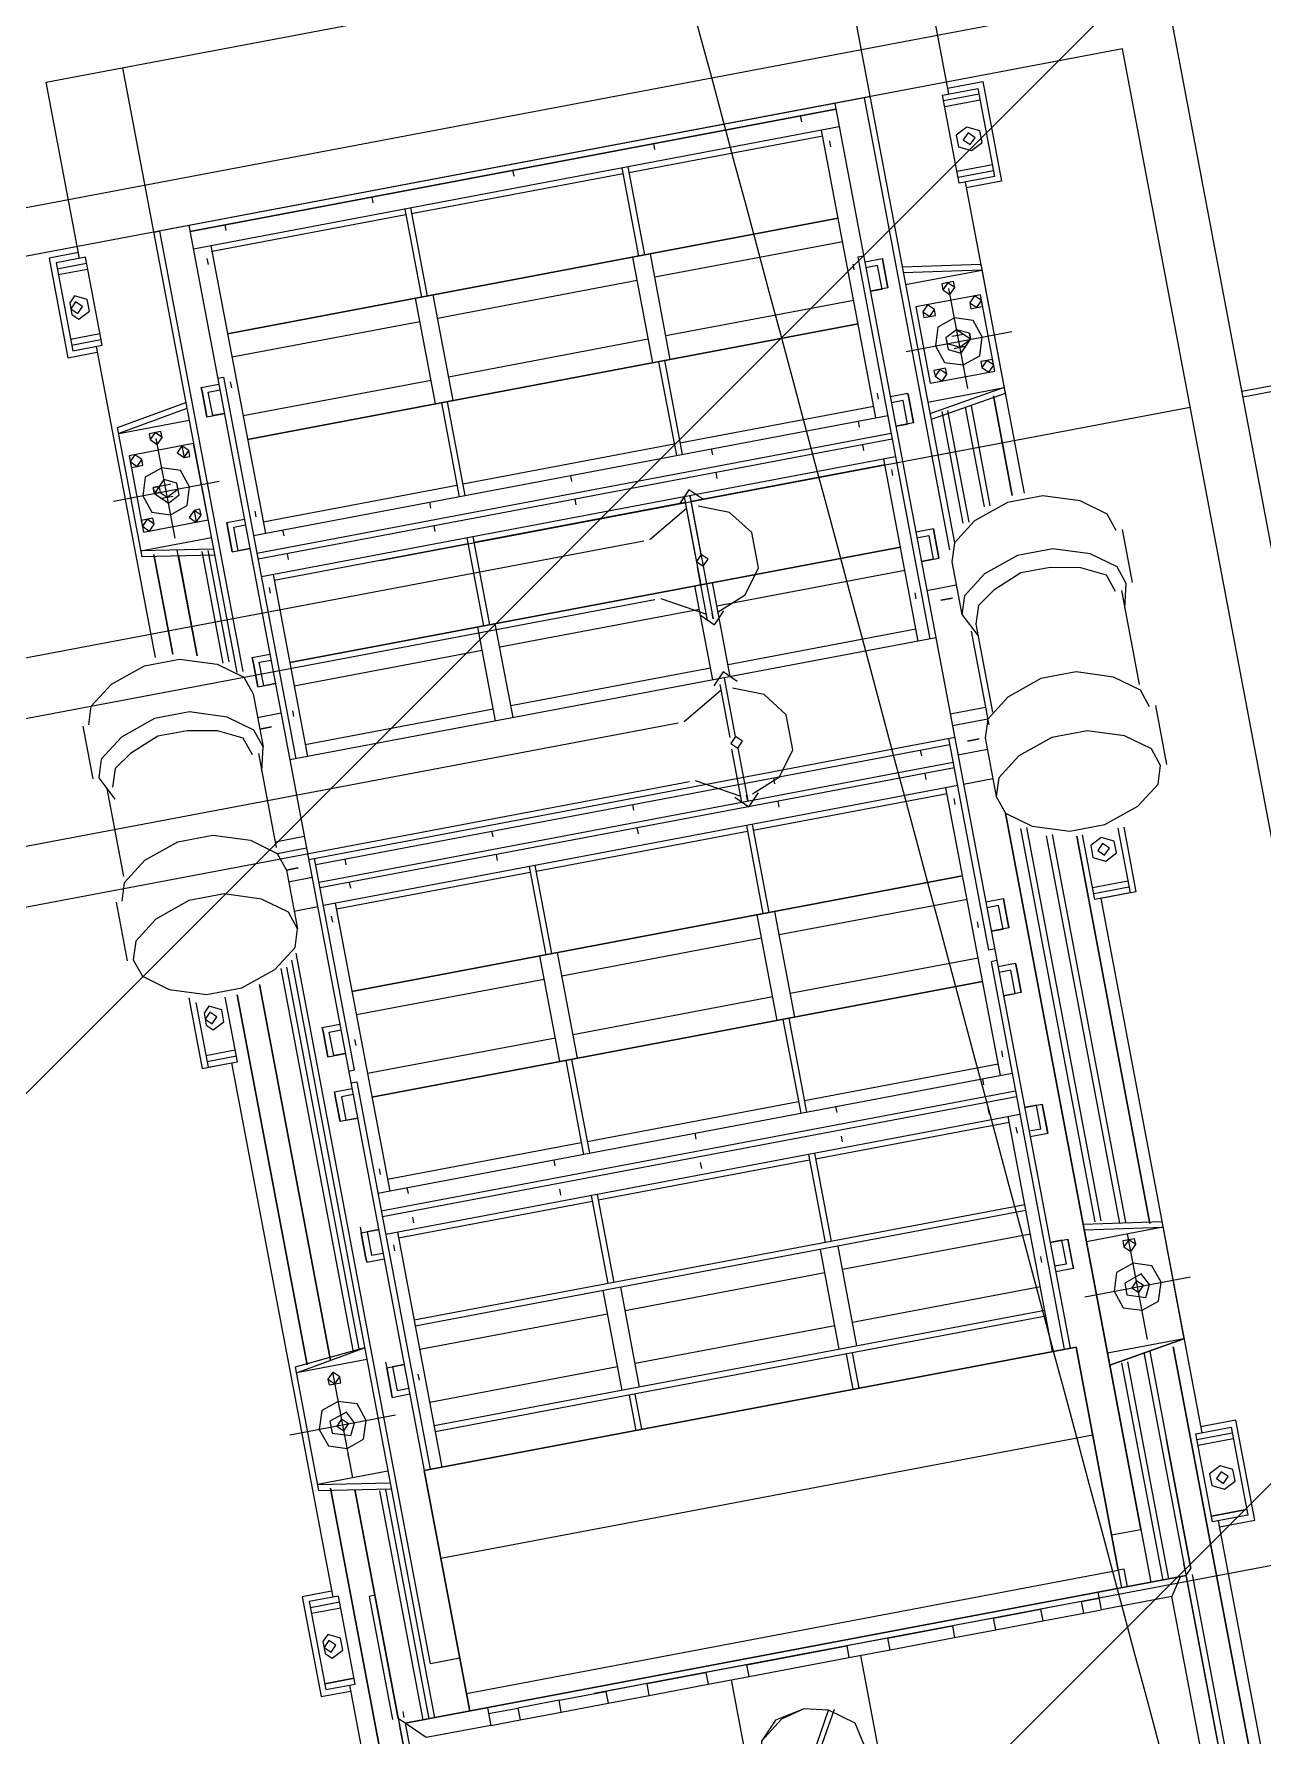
# Model space of a CAD drawing. Extents: x 407440 to 411585, y 6041728 to 6045069.
# Drawn here: x 410466.76 to 410478.57, y 6044309.24 to 6044325.59 of the extents above; entities that cross this region are included whole.
import ezdxf

# ---------------------------------------------------------------- set-up
doc = ezdxf.new("R2010")
doc.units = 0
doc.header["$LTSCALE"] = 5
doc.linetypes.add('foc-TIELINE', pattern=[1.875, 1.25, -0.625])
doc.layers.add('C-WS-T', color=13, linetype='Continuous', lineweight=9)
for name, color, linetype in [('P-BUFFER-PURPLE', 187, 'foc-TIELINE'), ('P-PROPOSED-EXISTING-H', 59, 'Continuous'), ('T-TIE', 201, 'foc-TIELINE')]:
    doc.layers.add(name, color=color, linetype=linetype)
doc.styles.add('80CG', font='ARIALN.TTF', dxfattribs={"height": 10})
doc.dimstyles.new('Compass 5 000', dxfattribs={"dimscale": 5, "dimtxt": 9, "dimasz": 2, "dimexe": 0.2, "dimexo": 0.0625, "dimgap": 0.5, "dimtad": 0, "dimtih": 1, "dimtoh": 1, "dimzin": 0, "dimdsep": 46, "dimtxsty": '80CG', "dimcen": 0.1, "dimse1": 1, "dimse2": 1, "dimclrd": 256, "dimclrt": 256, "dimaunit": 1, "dimadec": 4, "dimazin": 0, "dimtfac": 0.06, "dimtofl": 0, "dimtmove": 0, "dimatfit": 1, "dimfxl": 0.2, "dimtolj": 1, "dimtzin": 0, "dimlwd": -1, "dimarcsym": 0})

# ---------------------------------------------------------------- blocks, each defined once
blk = doc.blocks.new('P-RIG-877')
at = {"layer": 'T-TIE', "linetype": 'ByBlock', "lineweight": 25}
for points in [[(-8.7598, 0.0459), (-8.7598, 0.2067), (-8.6794, 0.287), (-8.7483, 0.2067), (-8.7483, 0.0459)], [(-8.7483, -1.6417), (-8.7483, -0.0574)], [(-6.5325, -0.0574), (-6.5325, -1.6417)]]:
    blk.add_lwpolyline(points, dxfattribs=at)
for points in [[(-5.7404, 0.0459), (-9.5405, 0.0459), (-9.5405, -12.2844), (-5.7404, -12.2844)], [(-9.4486, -0.0574), (-9.4486, -7.474), (-5.8437, -7.474), (-5.8437, -0.0574)]]:
    blk.add_lwpolyline(points, close=True, dxfattribs=at)
at = {"layer": 'T-TIE', "linetype": 'ByBlock', "lineweight": 18}
for points in [[(-8.5417, -0.2411), (-8.5761, -0.2526), (-8.6105, -0.2985), (-8.6335, -0.3674), (-8.6335, -0.4363), (-8.6105, -0.5052), (-8.5761, -0.5511), (-8.5417, -0.5626), (-8.4383, -0.5626)], [(-8.5417, -0.2296), (-8.4383, -0.2296)], [(-8.3924, -0.2526), (-8.4383, -0.2411), (-8.4728, -0.2526), (-8.5072, -0.2985), (-8.5302, -0.3674), (-8.5302, -0.4363), (-8.5072, -0.5052), (-8.4728, -0.5511), (-8.4383, -0.5626), (-8.3924, -0.5396)], [(-8.4269, -0.2526), (-8.2432, -0.2526)], [(-8.1972, -0.2411), (-8.2317, -0.2526), (-8.2661, -0.2985), (-8.2891, -0.3674), (-8.2891, -0.4363), (-8.2661, -0.5052), (-8.2317, -0.5511), (-8.1972, -0.5626), (-8.0824, -0.5626)], [(-8.1972, -0.2296), (-8.0824, -0.2296)], [(-8.4269, -0.2641), (-8.4613, -0.2755), (-8.4843, -0.3215), (-8.4957, -0.3789), (-8.4957, -0.4363), (-8.4728, -0.4937), (-8.4498, -0.5281), (-8.4154, -0.5396), (-8.2432, -0.5396)], [(-9.4372, -0.4018), (-9.4372, -0.3329), (-9.242, -0.3329), (-9.242, -0.4018)], [(-9.4142, -0.3444), (-9.4142, -0.4133)], [(-9.4027, -0.3444), (-9.4027, -0.4133)], [(-9.2764, -0.3444), (-9.2764, -0.4133)], [(-9.2649, -0.3444), (-9.2649, -0.4133)], [(-7.9791, -0.3329), (-7.8528, -0.3329), (-7.8528, -0.4018), (-6.8081, -0.4018)], [(-7.9791, -0.3444), (-7.8528, -0.3444), (-7.8528, -0.4133), (-7.9791, -0.4133)], [(-7.8758, -0.3444), (-7.8758, -0.4133)], [(-7.8643, -0.3444), (-7.8643, -0.4133)], [(-6.6244, -0.4018), (-6.6244, -0.3329), (-6.8196, -0.3329), (-6.8196, -0.4018)], [(-6.7966, -0.3444), (-6.7966, -0.4133)], [(-6.7851, -0.3444), (-6.7851, -0.4133)], [(-8.955, -0.574), (-8.955, -0.3674)], [(-7.1066, -0.574), (-7.1066, -0.3674)], [(-9.4257, -2.101), (-9.7701, -2.101), (-9.7701, -0.4018), (-9.4257, -0.4018)], [(-9.2535, -0.4018), (-8.645, -0.4018)], [(-9.1157, -0.5511), (-9.0927, -0.4018), (-8.8402, -0.4018), (-8.8172, -0.5511)], [(-9.0813, -0.5511), (-9.0813, -0.4018), (-9.1042, -0.5511)], [(-8.8516, -0.5511), (-8.8516, -0.4018), (-8.8287, -0.5511)], [(-7.9791, -0.4248), (-7.2214, -0.4248), (-7.9791, -0.4248)], [(-7.2443, -0.5511), (-7.2214, -0.4018), (-6.9918, -0.4018), (-6.9918, -0.5511)], [(-7.2329, -0.5511), (-7.2099, -0.4018), (-7.2099, -0.5511)], [(-6.9918, -0.4018), (-6.9688, -0.5511), (-6.9918, -0.4018)], [(-6.9803, -0.4248), (-6.1077, -0.4248), (-6.9803, -0.4248)], [(-6.6359, -2.101), (-5.9585, -2.101), (-5.9585, -0.4018), (-6.6359, -0.4018)], [(-8.8631, -0.4707), (-9.0583, -0.4707)], [(-8.9665, -0.4592), (-8.9665, -0.4707), (-8.9665, -0.4822)], [(-8.955, -0.4592), (-8.955, -0.4592)], [(-8.955, -0.4592), (-8.955, -0.4592)], [(-8.955, -0.4822), (-8.955, -0.4822)], [(-8.9435, -0.4822), (-8.9435, -0.4707), (-8.9435, -0.4592)], [(-8.8287, -0.4707), (-8.6335, -0.4707)], [(-8.8287, -0.4822), (-8.6335, -0.4822)], [(-7.9906, -0.4707), (-7.2329, -0.4707)], [(-7.9906, -0.4822), (-7.2329, -0.4822)], [(-7.0032, -0.4707), (-7.2099, -0.4707)], [(-7.0377, -0.4707), (-7.0492, -0.4707)], [(-6.9803, -0.4707), (-6.7966, -0.4707), (-6.8081, -0.4707)], [(-6.9803, -0.4822), (-5.9585, -0.4822)], [(-6.5555, -0.4707), (-6.7966, -0.4707), (-6.5555, -0.4707)], [(-6.5555, -0.4822), (-6.567, -0.4822)], [(-6.544, -2.0091), (-6.1077, -2.0091), (-6.1422, -1.9747), (-6.1422, -0.5166), (-6.1077, -0.4822), (-6.544, -0.4822), (-6.5555, -0.4707)], [(-6.544, -0.4707), (-5.9585, -0.4707)], [(-6.544, -0.4822), (-6.544, -2.0091), (-6.544, -0.4822)], [(-8.8287, -0.5166), (-8.6105, -0.5166)], [(-8.0135, -0.5166), (-7.2443, -0.5166)], [(-6.9688, -0.5166), (-6.544, -0.5166)], [(-6.544, -0.4937), (-6.5096, -0.5166), (-6.5096, -0.6544), (-6.544, -0.6544)], [(-6.1422, -0.5166), (-6.5096, -0.5166)], [(-9.7701, -0.5511), (-8.5761, -0.5511)], [(-9.4486, -0.5511), (-9.4486, -1.9517), (-9.4486, -1.9402), (-8.5876, -1.9402)], [(-8.8287, -0.5281), (-8.6105, -0.5281)], [(-8.4039, -0.5511), (-8.2202, -0.5511)], [(-8.2546, -0.5511), (-8.2546, -0.62)], [(-8.2317, -0.5511), (-8.2317, -0.62)], [(-6.6473, -0.6085), (-6.6473, -0.5511), (-8.048, -0.5511), (-6.544, -0.5511)], [(-8.0135, -0.5281), (-7.2443, -0.5281)], [(-6.9688, -0.5281), (-6.544, -0.5281)], [(-9.4486, -0.5626), (-8.5646, -0.5626)], [(-9.1387, -0.62), (-9.1387, -0.5855), (-9.1272, -0.5855), (-9.1387, -0.5855), (-9.1272, -0.5855)], [(-9.0813, -0.5855), (-9.0813, -0.62), (-9.0813, -0.597), (-9.1272, -0.597), (-9.1272, -0.62)], [(-9.1272, -0.5855), (-9.0813, -0.5855), (-9.1272, -0.5855)], [(-8.8746, -0.5855), (-8.8746, -0.62)], [(-8.8631, -0.5855), (-8.8746, -0.5855), (-8.8631, -0.5855)], [(-8.8287, -0.5855), (-8.8172, -0.5855), (-8.8172, -0.62), (-8.8172, -0.597), (-8.8631, -0.597), (-8.8631, -0.62)], [(-8.8631, -0.5855), (-8.8172, -0.5855), (-8.8631, -0.5855)], [(-8.6105, -0.5855), (-8.6105, -0.62)], [(-8.5991, -0.5855), (-8.6105, -0.5855), (-8.5991, -0.5855)], [(-8.5991, -0.62), (-8.5991, -0.597), (-8.5531, -0.597), (-8.5531, -0.62), (-8.5531, -0.5855), (-8.5646, -0.5855)], [(-8.5991, -0.5855), (-8.5531, -0.5855), (-8.5991, -0.5855)], [(-8.4957, -0.5626), (-8.4957, -0.62)], [(-8.4728, -0.597), (-8.4728, -0.574), (-8.4728, -0.597)], [(-8.1972, -0.597), (-8.1972, -0.574), (-8.1972, -0.597)], [(-8.1743, -0.5626), (-8.1743, -0.62)], [(-8.1169, -0.5626), (-8.1169, -0.62)], [(-7.8873, -0.62), (-7.8873, -0.5855), (-7.8758, -0.5855), (-7.8873, -0.5855), (-7.8758, -0.5855)], [(-7.8299, -0.5855), (-7.8299, -0.62), (-7.8299, -0.597), (-7.8758, -0.597), (-7.8758, -0.62)], [(-7.8299, -0.5855), (-7.8758, -0.5855), (-7.8299, -0.5855)], [(-7.761, -0.62), (-7.761, -0.5855), (-7.7495, -0.5855), (-7.761, -0.5855), (-7.7495, -0.5855)], [(-7.7036, -0.5855), (-7.7036, -0.62), (-7.7036, -0.597), (-7.7495, -0.597), (-7.7495, -0.62)], [(-7.7036, -0.5855), (-7.7495, -0.5855), (-7.7036, -0.5855)], [(-7.4395, -0.62), (-7.4395, -0.597), (-7.4854, -0.597), (-7.4854, -0.62), (-7.4854, -0.5855)], [(-7.428, -0.5855), (-7.428, -0.62)], [(-7.1755, -0.62), (-7.1755, -0.597), (-7.2214, -0.597), (-7.2214, -0.62), (-7.2214, -0.5855)], [(-7.164, -0.5855), (-7.164, -0.62)], [(-9.4486, -1.8828), (-7.0147, -1.8828), (-6.5785, -1.8828), (-6.5785, -0.6085), (-7.0147, -0.6085), (-6.5785, -0.6085)], [(-9.4486, -0.62), (-7.0147, -0.62)], [(-9.4027, -0.62), (-9.4027, -1.8828)], [(-9.1501, -0.62), (-9.1501, -0.6314), (-8.4039, -0.6314)], [(-8.4039, -0.62), (-8.4039, -1.8828)], [(-7.7954, -0.62), (-7.7954, -0.6314), (-8.2087, -0.6314)], [(-8.2087, -0.62), (-8.2087, -1.8828)], [(-7.7725, -0.62), (-7.7725, -0.6314), (-7.0147, -0.6314)], [(-7.0147, -0.6085), (-7.0147, -1.8828), (-7.0147, -0.6085)], [(-6.8425, -0.6085), (-6.8425, -1.8828)], [(-6.544, -0.597), (-6.5785, -0.597), (-6.5785, -0.6085), (-6.544, -0.6085)], [(-9.3683, -0.6429), (-9.3798, -0.6429)], [(-9.1272, -0.6429), (-9.1387, -0.6429)], [(-8.8746, -0.6429), (-8.8861, -0.6429)], [(-8.8402, -1.8714), (-8.8402, -0.6314)], [(-8.8057, -1.8714), (-8.8057, -0.6314)], [(-8.7942, -0.6314), (-8.7942, -1.8714)], [(-8.7598, -0.6314), (-8.7598, -1.8714)], [(-8.7254, -0.6429), (-8.7368, -0.6429)], [(-8.4843, -0.6429), (-8.4957, -0.6429)], [(-8.1972, -1.8714), (-8.1972, -0.6314)], [(-8.1628, -1.8714), (-8.1628, -0.6314)], [(-8.1513, -0.6314), (-8.1513, -1.8714)], [(-8.1169, -0.6314), (-8.1169, -1.8714)], [(-8.0824, -0.6429), (-8.0939, -0.6429)], [(-7.8413, -0.6429), (-7.8528, -0.6429)], [(-7.5888, -0.6429), (-7.6002, -0.6429)], [(-7.5543, -1.8714), (-7.5543, -0.6314)], [(-7.5199, -1.8714), (-7.5199, -0.6314)], [(-7.5084, -0.6314), (-7.5084, -1.8714)], [(-7.474, -0.6314), (-7.474, -1.8714)], [(-7.4395, -0.6429), (-7.451, -0.6429)], [(-7.1869, -0.6429), (-7.1984, -0.6429)], [(-8.8402, -0.6544), (-9.4027, -0.6544)], [(-9.3912, -0.6544), (-9.3912, -1.0333)], [(-9.2305, -0.6544), (-9.2305, -1.8484), (-9.2305, -0.6544)], [(-9.1846, -0.6544), (-9.1846, -1.0218)], [(-9.0698, -0.6544), (-9.0698, -1.0218)], [(-9.0239, -0.6544), (-9.0239, -1.8484), (-9.0239, -0.6544)], [(-8.8631, -1.0333), (-8.8631, -0.6544)], [(-8.4039, -0.6544), (-8.7598, -0.6544)], [(-8.7483, -0.6544), (-8.7483, -1.0333)], [(-8.5876, -0.6544), (-8.5876, -1.8484), (-8.5876, -0.6544)], [(-8.5417, -0.6544), (-8.5417, -1.0218)], [(-8.4269, -0.6544), (-8.4269, -1.0218)], [(-7.5543, -0.6544), (-8.1169, -0.6544)], [(-8.1054, -0.6544), (-8.1054, -1.0333)], [(-7.9447, -0.6544), (-7.9447, -1.8484), (-7.9447, -0.6544)], [(-7.8987, -0.6544), (-7.8987, -1.0218)], [(-7.7839, -0.6544), (-7.7839, -1.0218)], [(-7.738, -0.6544), (-7.738, -1.8484), (-7.738, -0.6544)], [(-7.5773, -1.0333), (-7.5773, -0.6544)], [(-7.0147, -0.6544), (-7.474, -0.6544)], [(-7.4625, -0.6544), (-7.4625, -1.0333)], [(-7.3017, -0.6544), (-7.3017, -1.8484)], [(-7.2903, -0.6544), (-7.2903, -1.8484)], [(-7.2443, -0.6544), (-7.2443, -1.0218)], [(-7.141, -0.6544), (-7.141, -1.0218)], [(-7.0951, -0.6544), (-7.0951, -1.8484)], [(-7.0836, -0.6544), (-7.0836, -1.8484)], [(-6.5325, -0.6888), (-6.5325, -0.6544)], [(-6.5096, -0.6888), (-6.5096, -0.6544)], [(-9.4257, -0.6888), (-9.4372, -0.6888)], [(-8.8287, -0.6888), (-8.8402, -0.6888)], [(-8.7828, -0.6888), (-8.7942, -0.6888)], [(-8.1858, -0.6888), (-8.1972, -0.6888)], [(-8.1398, -0.6888), (-8.1513, -0.6888)], [(-7.5428, -0.6888), (-7.5543, -0.6888)], [(-7.4854, -0.6888), (-7.4969, -0.6888)], [(-6.5325, -0.8611), (-6.5325, -0.7692)], [(-6.5096, -0.8611), (-6.5096, -0.7692)], [(-8.5302, -1.0218), (-8.5531, -0.9644), (-8.5991, -0.9299), (-8.668, -0.9299), (-8.7139, -0.9644), (-8.7368, -1.0218)], [(-8.1743, -1.0218), (-8.1972, -0.9644), (-8.2432, -0.9299), (-8.312, -0.9299), (-8.358, -0.9644), (-8.3809, -1.0218)], [(-6.5325, -1.0677), (-6.5325, -0.9414)], [(-6.5096, -1.0677), (-6.5096, -0.9414)], [(-9.4257, -0.9759), (-9.4372, -0.9759)], [(-8.8287, -0.9759), (-8.8402, -0.9759)], [(-8.7828, -0.9759), (-8.7942, -0.9759)], [(-8.1858, -0.9759), (-8.1972, -0.9759)], [(-8.1398, -0.9759), (-8.1513, -0.9759)], [(-7.5428, -0.9759), (-7.5543, -0.9759)], [(-7.4854, -0.9759), (-7.4969, -0.9759)], [(-9.4027, -1.0333), (-9.2305, -1.0333)], [(-9.4027, -1.0447), (-9.2305, -1.0447)], [(-9.3912, -1.0447), (-9.3912, -1.4581)], [(-9.0239, -1.0218), (-9.2305, -1.0218)], [(-9.0239, -1.0333), (-8.8402, -1.0333)], [(-9.0239, -1.0447), (-8.8402, -1.0447)], [(-8.8631, -1.4581), (-8.8631, -1.0447)], [(-8.7598, -1.0333), (-8.5876, -1.0333)], [(-8.7598, -1.0447), (-8.5876, -1.0447)], [(-8.7483, -1.0447), (-8.7483, -1.4581)], [(-8.7368, -1.0447), (-8.6909, -1.1251)], [(-8.4039, -1.0218), (-8.5876, -1.0218)], [(-8.5761, -1.1251), (-8.5302, -1.0447)], [(-8.3809, -1.0447), (-8.335, -1.1251)], [(-8.2202, -1.1251), (-8.1743, -1.0447)], [(-8.1169, -1.0333), (-7.9447, -1.0333)], [(-8.1169, -1.0447), (-7.9447, -1.0447)], [(-8.1054, -1.0447), (-8.1054, -1.4581)], [(-7.738, -1.0218), (-7.9447, -1.0218)], [(-7.738, -1.0333), (-7.5543, -1.0333)], [(-7.738, -1.0447), (-7.5543, -1.0447)], [(-7.5773, -1.4581), (-7.5773, -1.0447)], [(-7.474, -1.0333), (-7.3017, -1.0333)], [(-7.474, -1.0447), (-7.3017, -1.0447)], [(-7.4625, -1.0447), (-7.4625, -1.4581)], [(-7.0951, -1.0218), (-7.2903, -1.0218)], [(-7.0836, -1.0333), (-7.0147, -1.0333)], [(-7.0836, -1.0447), (-7.0147, -1.0447)], [(-9.0239, -1.0562), (-9.2305, -1.0562)], [(-9.1846, -1.0562), (-9.1846, -1.4466)], [(-9.0698, -1.0562), (-9.0698, -1.4466)], [(-8.4039, -1.0562), (-8.5876, -1.0562)], [(-8.5417, -1.0562), (-8.5417, -1.4466)], [(-8.4269, -1.0562), (-8.4269, -1.4466)], [(-7.738, -1.0562), (-7.9447, -1.0562)], [(-7.8987, -1.0562), (-7.8987, -1.4466)], [(-7.7839, -1.0562), (-7.7839, -1.4466)], [(-7.0951, -1.0562), (-7.2903, -1.0562)], [(-7.2443, -1.0562), (-7.2443, -1.4466)], [(-7.141, -1.0562), (-7.141, -1.4466)], [(-6.1537, -1.1251), (-6.5096, -1.1251)], [(-6.5325, -1.3432), (-6.5325, -1.1481)], [(-6.5096, -1.3432), (-6.5096, -1.1481)], [(-6.3374, -1.2399), (-6.4177, -1.194)], [(-6.3259, -1.2514), (-6.3374, -1.2514), (-6.4177, -1.2055)], [(-9.4257, -1.2514), (-9.4372, -1.2514)], [(-8.8287, -1.2514), (-8.8402, -1.2514)], [(-8.7828, -1.2514), (-8.7942, -1.2514)], [(-8.1858, -1.2514), (-8.1972, -1.2514)], [(-8.1398, -1.2514), (-8.1513, -1.2514)], [(-7.5428, -1.2514), (-7.5543, -1.2514)], [(-7.4854, -1.2514), (-7.4969, -1.2514)], [(-6.1537, -1.3777), (-6.5096, -1.3777)], [(-6.5325, -1.5384), (-6.5325, -1.4236)], [(-6.5096, -1.5384), (-6.5096, -1.4236)], [(-9.4027, -1.4581), (-9.2305, -1.4581)], [(-9.4027, -1.4695), (-9.2305, -1.4695)], [(-9.3912, -1.4695), (-9.3912, -1.8484)], [(-9.0239, -1.4466), (-9.2305, -1.4466)], [(-9.0239, -1.4581), (-8.8402, -1.4581)], [(-9.0239, -1.4695), (-8.8402, -1.4695)], [(-8.8631, -1.8484), (-8.8631, -1.4695)], [(-8.7598, -1.4581), (-8.5876, -1.4581)], [(-8.7598, -1.4695), (-8.5876, -1.4695)], [(-8.7483, -1.4695), (-8.7483, -1.8484)], [(-8.4039, -1.4466), (-8.5876, -1.4466)], [(-8.1169, -1.4581), (-7.9447, -1.4581)], [(-8.1169, -1.4695), (-7.9447, -1.4695)], [(-8.1054, -1.4695), (-8.1054, -1.8484)], [(-7.738, -1.4466), (-7.9447, -1.4466)], [(-7.738, -1.4581), (-7.5543, -1.4581)], [(-7.738, -1.4695), (-7.5543, -1.4695)], [(-7.5773, -1.8484), (-7.5773, -1.4695)], [(-7.474, -1.4581), (-7.3017, -1.4581)], [(-7.474, -1.4695), (-7.3017, -1.4695)], [(-7.4625, -1.4695), (-7.4625, -1.8484)], [(-7.0951, -1.4466), (-7.2903, -1.4466)], [(-7.0836, -1.4581), (-7.0147, -1.4581)], [(-7.0836, -1.4695), (-7.0147, -1.4695)], [(-9.0239, -1.481), (-9.2305, -1.481)], [(-9.1846, -1.481), (-9.1846, -1.8484)], [(-9.0698, -1.481), (-9.0698, -1.8484)], [(-8.4039, -1.481), (-8.5876, -1.481)], [(-8.5417, -1.481), (-8.5417, -1.8484)], [(-8.4269, -1.481), (-8.4269, -1.8484)], [(-7.738, -1.481), (-7.9447, -1.481)], [(-7.8987, -1.481), (-7.8987, -1.8484)], [(-7.7839, -1.481), (-7.7839, -1.8484)], [(-7.0951, -1.481), (-7.2903, -1.481)], [(-7.2443, -1.481), (-7.2443, -1.8484)], [(-7.141, -1.481), (-7.141, -1.8484)], [(-9.4257, -1.5269), (-9.4372, -1.5269)], [(-8.8287, -1.5269), (-8.8402, -1.5269)], [(-8.7828, -1.5269), (-8.7942, -1.5269)], [(-8.1858, -1.5269), (-8.1972, -1.5269)], [(-8.1398, -1.5269), (-8.1513, -1.5269)], [(-7.5428, -1.5269), (-7.5543, -1.5269)], [(-7.4854, -1.5269), (-7.4969, -1.5269)], [(-6.5325, -1.7106), (-6.5325, -1.6188)], [(-6.5096, -1.7106), (-6.5096, -1.6188)], [(-6.5325, -1.8484), (-6.5325, -1.791)], [(-6.5096, -1.8484), (-6.5096, -1.791)], [(-9.4257, -1.814), (-9.4372, -1.814)], [(-8.8287, -1.814), (-8.8402, -1.814)], [(-8.7828, -1.814), (-8.7942, -1.814)], [(-8.1858, -1.814), (-8.1972, -1.814)], [(-8.1398, -1.814), (-8.1513, -1.814)], [(-7.5428, -1.814), (-7.5543, -1.814)], [(-7.4854, -1.814), (-7.4969, -1.814)], [(-9.4027, -1.8484), (-8.8402, -1.8484)], [(-9.3683, -1.8599), (-9.3798, -1.8599)], [(-9.1272, -1.8599), (-9.1387, -1.8599)], [(-8.8746, -1.8599), (-8.8861, -1.8599)], [(-8.7598, -1.8484), (-8.4039, -1.8484)], [(-8.7254, -1.8599), (-8.7368, -1.8599)], [(-8.4843, -1.8599), (-8.4957, -1.8599)], [(-8.1169, -1.8484), (-7.5543, -1.8484)], [(-8.0824, -1.8599), (-8.0939, -1.8599)], [(-7.8413, -1.8599), (-7.8528, -1.8599)], [(-7.5888, -1.8599), (-7.6002, -1.8599)], [(-7.474, -1.8484), (-7.0147, -1.8484)], [(-7.4395, -1.8599), (-7.451, -1.8599)], [(-7.1869, -1.8599), (-7.1984, -1.8599)], [(-6.544, -1.8484), (-6.5096, -1.8484), (-6.5096, -1.9747), (-6.544, -2.0091), (-6.5555, -2.0206), (-6.7966, -2.0206), (-6.7966, -2.0321), (-6.5555, -2.0321)], [(-9.1501, -1.8828), (-9.1501, -1.8714), (-8.4039, -1.8714)], [(-9.1387, -1.9173), (-9.1387, -1.8828)], [(-9.0813, -1.9173), (-9.0813, -1.8828), (-9.0813, -1.9058), (-9.1272, -1.9058), (-9.1272, -1.8828)], [(-8.8746, -1.9173), (-8.8746, -1.8828)], [(-8.8287, -1.9173), (-8.8172, -1.9173), (-8.8172, -1.8828), (-8.8172, -1.9058), (-8.8631, -1.9058), (-8.8631, -1.8828)], [(-8.6105, -1.9173), (-8.6105, -1.8828)], [(-8.5646, -1.9173), (-8.5531, -1.9173), (-8.5531, -1.8828), (-8.5531, -1.9058), (-8.5991, -1.9058), (-8.5991, -1.8828)], [(-8.4957, -1.9288), (-8.4957, -1.8828)], [(-8.2546, -1.9402), (-8.2546, -1.8828)], [(-8.2317, -1.9402), (-8.2317, -1.8828)], [(-7.7954, -1.8828), (-7.7954, -1.8714), (-8.2087, -1.8714)], [(-8.1743, -1.9288), (-8.1743, -1.8828)], [(-8.1169, -1.9288), (-8.1169, -1.8828)], [(-6.6473, -1.8828), (-6.6473, -1.9402), (-8.0365, -1.9402)], [(-7.8873, -1.9173), (-7.8873, -1.8828)], [(-7.8299, -1.9173), (-7.8758, -1.9173), (-7.8299, -1.9173), (-7.8299, -1.8828), (-7.8299, -1.9058), (-7.8758, -1.9058), (-7.8758, -1.8828)], [(-7.7725, -1.8828), (-7.7725, -1.8714), (-7.0147, -1.8714)], [(-7.761, -1.9173), (-7.761, -1.8828)], [(-7.7495, -1.8828), (-7.7495, -1.9058), (-7.7036, -1.9058), (-7.7036, -1.8828), (-7.7036, -1.9173), (-7.7151, -1.9173)], [(-7.4969, -1.9173), (-7.4854, -1.9173), (-7.4854, -1.8828), (-7.4854, -1.9058), (-7.4395, -1.9058), (-7.4395, -1.8828)], [(-7.428, -1.9173), (-7.428, -1.8828)], [(-7.2329, -1.9173), (-7.2214, -1.9173), (-7.2214, -1.8828), (-7.2214, -1.9058), (-7.1755, -1.9058), (-7.1755, -1.8828)], [(-7.164, -1.9173), (-7.164, -1.8828)], [(-6.5785, -1.8828), (-7.0147, -1.8828)], [(-6.5785, -1.8828), (-6.544, -1.8828), (-6.5785, -1.8828)], [(-9.1272, -1.9173), (-9.1387, -1.9173), (-9.1272, -1.9173)], [(-9.1272, -1.9173), (-9.0813, -1.9173), (-9.1272, -1.9173)], [(-8.955, -2.1239), (-8.955, -1.9173)], [(-8.8631, -1.9173), (-8.8746, -1.9173), (-8.8631, -1.9173)], [(-8.8631, -1.9173), (-8.8172, -1.9173), (-8.8631, -1.9173)], [(-8.5417, -2.2502), (-8.5761, -2.2387), (-8.6105, -2.1928), (-8.6335, -2.1239), (-8.6335, -2.0551), (-8.6105, -1.9862), (-8.5761, -1.9402), (-8.5417, -1.9288), (-8.4383, -1.9288)], [(-8.5991, -1.9173), (-8.6105, -1.9173), (-8.5991, -1.9173)], [(-8.5991, -1.9173), (-8.5531, -1.9173), (-8.5991, -1.9173)], [(-8.3924, -1.9402), (-8.4383, -1.9288), (-8.4728, -1.9402), (-8.5072, -1.9862), (-8.5302, -2.0551), (-8.5302, -2.1239), (-8.5072, -2.1928), (-8.4728, -2.2387), (-8.4383, -2.2502), (-8.3924, -2.2273)], [(-8.1972, -2.2502), (-8.2317, -2.2387), (-8.2661, -2.1928), (-8.2891, -2.1239), (-8.2891, -2.0551), (-8.2661, -1.9862), (-8.2317, -1.9402), (-8.1972, -1.9288), (-8.0824, -1.9288)], [(-7.8758, -1.9173), (-7.8873, -1.9173), (-7.8758, -1.9173)], [(-7.7495, -1.9173), (-7.761, -1.9173), (-7.7495, -1.9173)], [(-7.7495, -1.9173), (-7.7036, -1.9173), (-7.7495, -1.9173)], [(-7.4854, -1.9173), (-7.4395, -1.9173), (-7.4854, -1.9173)], [(-7.4395, -1.9173), (-7.428, -1.9173), (-7.4395, -1.9173)], [(-7.2214, -1.9173), (-7.1755, -1.9173), (-7.2214, -1.9173)], [(-7.1755, -1.9173), (-7.164, -1.9173), (-7.1755, -1.9173)], [(-7.1295, -2.1239), (-7.1295, -1.9173)], [(-9.7701, -1.9517), (-8.5876, -1.9517)], [(-8.8172, -1.9517), (-8.8402, -2.0895), (-9.0927, -2.0895), (-9.1157, -1.9517)], [(-9.1042, -1.9517), (-9.0813, -2.0895), (-9.0813, -1.9517)], [(-8.8287, -1.9517), (-8.8516, -2.0895), (-8.8516, -1.9517)], [(-8.4269, -1.9517), (-8.4613, -1.9632), (-8.4843, -2.0091), (-8.4957, -2.0665), (-8.4957, -2.1239), (-8.4728, -2.1813), (-8.4498, -2.2158), (-8.4154, -2.2273)], [(-8.4269, -1.9402), (-8.2432, -1.9402)], [(-8.025, -1.9517), (-6.544, -1.9517)], [(-7.2443, -1.9517), (-7.2443, -2.0895), (-7.2673, -1.9517), (-7.2558, -2.0895), (-7.0147, -2.0895), (-6.9918, -1.9517)], [(-7.0262, -1.9517), (-7.0262, -2.0895), (-7.0032, -1.9517)], [(-8.8287, -1.9632), (-8.6105, -1.9632)], [(-8.8287, -1.9747), (-8.6105, -1.9747)], [(-8.0135, -1.9632), (-7.2673, -1.9632)], [(-8.0135, -1.9747), (-7.2673, -1.9747)], [(-6.9918, -1.9632), (-6.544, -1.9632)], [(-6.9918, -1.9747), (-6.544, -1.9747)], [(-8.8631, -2.0206), (-9.0583, -2.0206)], [(-8.9665, -2.0091), (-8.9665, -2.0206), (-8.9665, -2.0321)], [(-8.955, -2.0091), (-8.955, -2.0091)], [(-8.9435, -2.0321), (-8.9435, -2.0206), (-8.9435, -2.0091)], [(-8.8287, -2.0206), (-8.6335, -2.0206), (-8.8402, -2.0206)], [(-7.0262, -2.0206), (-7.2329, -2.0206)], [(-7.0606, -2.0206), (-7.0721, -2.0206)], [(-6.7966, -2.0206), (-7.0032, -2.0206), (-5.9585, -2.0206), (-6.544, -2.0206)], [(-6.5555, -2.0091), (-6.567, -2.0091)], [(-8.9665, -2.0436), (-8.955, -2.0436), (-8.9665, -2.0436), (-8.9665, -2.0321), (-8.9665, -2.0436), (-8.955, -2.0436), (-8.955, -2.0321), (-8.955, -2.0436)], [(-8.955, -2.0321), (-8.955, -2.0321)], [(-8.955, -2.0321), (-8.955, -2.0321)], [(-9.4142, -2.1469), (-9.4142, -2.0895)], [(-9.4027, -2.1469), (-9.4027, -2.0895)], [(-9.2764, -2.1469), (-9.2764, -2.0895)], [(-9.2649, -2.1469), (-9.2649, -2.0895)], [(-7.9791, -2.0665), (-7.2558, -2.0665), (-7.9791, -2.0665)], [(-7.9791, -2.1469), (-7.8528, -2.1469), (-7.8528, -2.0895), (-7.9791, -2.0895)], [(-7.8758, -2.1469), (-7.8758, -2.0895)], [(-7.8643, -2.1469), (-7.8643, -2.0895)], [(-7.0147, -2.0665), (-6.1077, -2.0665), (-7.0147, -2.0665)], [(-6.7966, -2.1469), (-6.7966, -2.0895)], [(-6.7851, -2.1469), (-6.7851, -2.0895)], [(-9.4372, -2.101), (-9.4372, -2.1584), (-9.242, -2.1584), (-9.242, -2.101)], [(-9.2535, -2.101), (-8.645, -2.101)], [(-7.9906, -2.1584), (-7.8528, -2.1584), (-7.8528, -2.101), (-6.8081, -2.101)], [(-6.8196, -2.101), (-6.8196, -2.1584), (-6.6244, -2.1584), (-6.6244, -2.101)], [(-8.4154, -2.2387), (-8.2432, -2.2387)], [(-8.5417, -2.2617), (-8.4383, -2.2617)], [(-8.1972, -2.2617), (-8.0824, -2.2617)]]:
    blk.add_lwpolyline(points, dxfattribs=at)
for points in [[(-8.0824, -0.5626), (-8.048, -0.5511), (-8.0135, -0.5052), (-7.9906, -0.4363), (-7.9906, -0.3674), (-8.0135, -0.2985), (-8.048, -0.2526), (-8.0824, -0.2411), (-8.1169, -0.2526), (-8.1513, -0.2985), (-8.1743, -0.3674), (-8.1743, -0.4363), (-8.1513, -0.5052), (-8.1169, -0.5511)], [(-9.2535, -0.3444), (-9.2535, -0.4133), (-9.4257, -0.4133), (-9.4257, -0.3444)], [(-9.3109, -0.3789), (-9.3224, -0.3559), (-9.3453, -0.3559), (-9.3568, -0.3789), (-9.3453, -0.4018), (-9.3224, -0.4018)], [(-7.9561, -0.3559), (-7.9676, -0.3789), (-7.9561, -0.4018), (-7.9332, -0.4018), (-7.9217, -0.3789), (-7.9332, -0.3559)], [(-6.6359, -0.4133), (-6.8081, -0.4133), (-6.8081, -0.3444), (-6.6359, -0.3444)], [(-6.7277, -0.3559), (-6.7392, -0.3789), (-6.7277, -0.4018), (-6.7047, -0.4018), (-6.6933, -0.3789), (-6.7047, -0.3559)], [(-6.6473, -0.4133), (-6.6473, -0.3444)], [(-9.3338, -0.3674), (-9.3453, -0.3789), (-9.3338, -0.3903), (-9.3224, -0.3789)], [(-9.3338, -0.3674), (-9.3453, -0.3789), (-9.3338, -0.3903), (-9.3224, -0.3789)], [(-7.9447, -0.3674), (-7.9561, -0.3789), (-7.9447, -0.3903), (-7.9332, -0.3789)], [(-7.9447, -0.3674), (-7.9561, -0.3789), (-7.9447, -0.3903), (-7.9332, -0.3789)], [(-6.7162, -0.3674), (-6.7277, -0.3789), (-6.7162, -0.3903), (-6.7047, -0.3789)], [(-6.7162, -0.3674), (-6.7277, -0.3789), (-6.7162, -0.3903), (-6.7047, -0.3789)], [(-9.0353, -0.4133), (-9.0353, -0.5396), (-8.8861, -0.5396), (-8.8861, -0.4133)], [(-9.0239, -0.4133), (-9.0353, -0.4248), (-9.0239, -0.4363), (-9.0124, -0.4248)], [(-9.0124, -0.4248), (-9.0124, -0.4133), (-9.0239, -0.4133), (-9.0353, -0.4248), (-9.0239, -0.4363), (-9.0124, -0.4363)], [(-8.955, -0.4248), (-8.9894, -0.4363), (-9.0009, -0.4707), (-8.9894, -0.5052), (-8.955, -0.5166), (-8.9205, -0.5052), (-8.909, -0.4707), (-8.9205, -0.4363)], [(-8.8976, -0.4133), (-8.909, -0.4248), (-8.8976, -0.4363), (-8.8861, -0.4248)], [(-8.8861, -0.4248), (-8.8976, -0.4133), (-8.909, -0.4133), (-8.909, -0.4363), (-8.8976, -0.4363)], [(-8.645, -0.4248), (-8.8402, -0.4248)], [(-7.1066, -0.4248), (-7.141, -0.4363), (-7.1525, -0.4707), (-7.141, -0.5052), (-7.1066, -0.5166), (-7.0721, -0.5052), (-7.0606, -0.4707), (-7.0721, -0.4363)], [(-8.955, -0.4477), (-8.9779, -0.4707), (-8.9665, -0.4937), (-8.9435, -0.4937), (-8.932, -0.4707)], [(-8.955, -0.4937), (-8.9435, -0.4707), (-8.955, -0.4477), (-8.9665, -0.4477), (-8.9779, -0.4707), (-8.9665, -0.4937)], [(-8.955, -0.4477), (-8.9665, -0.4477)], [(-8.955, -0.4477), (-8.9665, -0.4477)], [(-7.1066, -0.4477), (-7.1295, -0.4592), (-7.1181, -0.4937), (-7.0951, -0.4937), (-7.0836, -0.4592)], [(-9.0583, -0.4592), (-9.0698, -0.4707), (-9.0583, -0.4822), (-9.0468, -0.4707)], [(-9.0468, -0.4707), (-9.0583, -0.4592), (-9.0698, -0.4592), (-9.0698, -0.4822), (-9.0583, -0.4822)], [(-7.1869, -0.4592), (-7.1984, -0.4707), (-7.1869, -0.4822), (-7.1755, -0.4707)], [(-7.1755, -0.4707), (-7.1869, -0.4592), (-7.1984, -0.4592), (-7.1984, -0.4822), (-7.1869, -0.4822)], [(-7.1066, -0.4592), (-7.1181, -0.4707), (-7.1066, -0.4822), (-7.0951, -0.4707)], [(-9.0239, -0.5052), (-9.0353, -0.5166), (-9.0239, -0.5281), (-9.0124, -0.5166)], [(-9.0124, -0.5166), (-9.0124, -0.5052), (-9.0239, -0.5052), (-9.0353, -0.5166), (-9.0239, -0.5281), (-9.0124, -0.5281)], [(-8.8976, -0.5052), (-8.909, -0.5166), (-8.8976, -0.5281), (-8.8861, -0.5166)], [(-8.8861, -0.5166), (-8.8976, -0.5052), (-8.909, -0.5052), (-8.909, -0.5281), (-8.8976, -0.5281)], [(-7.4395, -0.5855), (-7.428, -0.5855), (-7.4854, -0.5855)], [(-7.1755, -0.5855), (-7.164, -0.5855), (-7.2214, -0.5855)], [(-9.4372, -1.8828), (-9.4372, -0.62)], [(-6.5096, -0.6888), (-6.5325, -0.6888), (-6.5325, -0.7692), (-6.5096, -0.7692)], [(-6.5096, -0.8611), (-6.5325, -0.8611), (-6.5325, -0.9414), (-6.5096, -0.9414)], [(-6.5096, -1.0677), (-6.5325, -1.0677), (-6.5325, -1.1481), (-6.5096, -1.1481)], [(-6.3259, -1.1481), (-6.3833, -1.1596), (-6.4177, -1.2055), (-6.4292, -1.2514), (-6.4177, -1.2973), (-6.3833, -1.3432), (-6.3259, -1.3547), (-6.28, -1.3432), (-6.2455, -1.2973), (-6.2226, -1.2514), (-6.2455, -1.2055), (-6.28, -1.1596)], [(-6.3259, -1.1481), (-6.3833, -1.1596), (-6.4177, -1.2055), (-6.4292, -1.2514), (-6.4177, -1.3088), (-6.3833, -1.3432), (-6.3259, -1.3547), (-6.28, -1.3432), (-6.234, -1.3088), (-6.2226, -1.2514), (-6.234, -1.2055), (-6.28, -1.1596)], [(-6.5096, -1.3432), (-6.5325, -1.3432), (-6.5325, -1.4236), (-6.5096, -1.4236)], [(-6.5096, -1.5384), (-6.5325, -1.5384), (-6.5325, -1.6188), (-6.5096, -1.6188)], [(-6.5096, -1.7106), (-6.5325, -1.7106), (-6.5325, -1.791), (-6.5096, -1.791)], [(-8.4728, -1.9058), (-8.4728, -1.9288)], [(-8.1972, -1.9058), (-8.1972, -1.9288)], [(-8.0824, -2.2502), (-8.048, -2.2387), (-8.0135, -2.1928), (-7.9906, -2.1239), (-7.9906, -2.0551), (-8.0135, -1.9862), (-8.048, -1.9402), (-8.0824, -1.9288), (-8.1169, -1.9402), (-8.1513, -1.9862), (-8.1743, -2.0551), (-8.1743, -2.1239), (-8.1513, -2.1928), (-8.1169, -2.2387)], [(-9.0353, -2.078), (-8.8861, -2.078), (-8.8861, -1.9517), (-9.0353, -1.9517)], [(-9.0239, -1.9632), (-9.0353, -1.9747), (-9.0239, -1.9862), (-9.0124, -1.9747)], [(-9.0124, -1.9747), (-9.0124, -1.9632), (-9.0239, -1.9632), (-9.0353, -1.9747)], [(-8.955, -1.9747), (-8.9894, -1.9862), (-9.0009, -2.0206), (-8.9894, -2.0551), (-8.955, -2.0665), (-8.9205, -2.0551), (-8.909, -2.0206), (-8.9205, -1.9862)], [(-8.8976, -1.9632), (-8.909, -1.9747), (-8.8976, -1.9862), (-8.8861, -1.9747)], [(-8.8861, -1.9747), (-8.8976, -1.9632), (-8.909, -1.9632), (-8.909, -1.9747)], [(-7.1295, -1.9747), (-7.164, -1.9862), (-7.1755, -2.0206), (-7.164, -2.0551), (-7.1295, -2.0665), (-7.0951, -2.0551), (-7.0836, -2.0206), (-7.0951, -1.9862)], [(-9.0583, -2.0091), (-9.0698, -2.0206), (-9.0583, -2.0321), (-9.0468, -2.0206)], [(-9.0468, -2.0206), (-9.0583, -2.0091), (-9.0698, -2.0091), (-9.0698, -2.0321), (-9.0583, -2.0321)], [(-8.955, -2.0436), (-8.932, -2.0206), (-8.9435, -1.9976), (-8.9665, -1.9976), (-8.9779, -2.0206)], [(-8.955, -2.0321), (-8.9435, -2.0206), (-8.955, -1.9976), (-8.9665, -1.9976), (-8.9779, -2.0206), (-8.9665, -2.0321)], [(-7.2558, -2.0206), (-7.9906, -2.0206)], [(-7.2214, -2.0091), (-7.2329, -2.0206), (-7.2214, -2.0321), (-7.2099, -2.0206)], [(-7.2329, -2.0206), (-7.2214, -2.0321), (-7.2099, -2.0321), (-7.2099, -2.0091), (-7.2214, -2.0091)], [(-7.1295, -1.9976), (-7.1525, -2.0091), (-7.141, -2.0436), (-7.1181, -2.0436), (-7.1066, -2.0091)], [(-7.1295, -2.0091), (-7.141, -2.0206), (-7.1295, -2.0321), (-7.1181, -2.0206)], [(-9.0239, -2.0551), (-9.0353, -2.0665), (-9.0239, -2.078), (-9.0124, -2.0665)], [(-9.0124, -2.0665), (-9.0124, -2.0551), (-9.0239, -2.0551), (-9.0353, -2.0665), (-9.0239, -2.078), (-9.0124, -2.078)], [(-8.8976, -2.0551), (-8.909, -2.0665), (-8.8976, -2.078), (-8.8861, -2.0665)], [(-8.8861, -2.0665), (-8.8976, -2.0551), (-8.909, -2.0551), (-8.909, -2.078), (-8.8976, -2.078)], [(-9.2535, -2.1469), (-9.2535, -2.0895), (-9.4257, -2.0895), (-9.4257, -2.1469)], [(-8.645, -2.0665), (-8.8402, -2.0665)], [(-6.6359, -2.1469), (-6.6359, -2.0895), (-6.8081, -2.0895), (-6.8081, -2.1469)], [(-6.6473, -2.0895), (-6.6473, -2.1469)], [(-9.3224, -2.101), (-9.3453, -2.101), (-9.3568, -2.1239), (-9.3453, -2.1354), (-9.3224, -2.1354), (-9.3109, -2.1239)], [(-9.3338, -2.1125), (-9.3453, -2.1239), (-9.3338, -2.1354), (-9.3224, -2.1239)], [(-9.3338, -2.1125), (-9.3453, -2.1239), (-9.3338, -2.1354), (-9.3224, -2.1239)], [(-7.9332, -2.1354), (-7.9217, -2.1239), (-7.9332, -2.101), (-7.9561, -2.101), (-7.9676, -2.1239), (-7.9561, -2.1354)], [(-7.9447, -2.1125), (-7.9561, -2.1239), (-7.9447, -2.1354), (-7.9332, -2.1239)], [(-7.9447, -2.1125), (-7.9561, -2.1239), (-7.9447, -2.1354), (-7.9332, -2.1239)], [(-6.7277, -2.101), (-6.7392, -2.1239), (-6.7277, -2.1354), (-6.7047, -2.1354), (-6.6933, -2.1239), (-6.7047, -2.101)], [(-6.7162, -2.1125), (-6.7277, -2.1239), (-6.7162, -2.1354), (-6.7047, -2.1239)], [(-6.7162, -2.1125), (-6.7277, -2.1239), (-6.7162, -2.1354), (-6.7047, -2.1239)]]:
    blk.add_lwpolyline(points, close=True, dxfattribs=at)
at = {"layer": 'T-TIE', "linetype": 'ByBlock', "lineweight": 5}
for points in [[(-8.7483, -1.0103), (-8.7713, -1.0333), (-8.7483, -1.0562)], [(-8.5302, -1.0562), (-8.5072, -1.0333), (-8.5302, -1.0103)], [(-8.3924, -1.0103), (-8.4154, -1.0333), (-8.3924, -1.0562)], [(-8.1743, -1.0562), (-8.1513, -1.0333), (-8.1743, -1.0103)], [(-8.645, -1.0333), (-8.7483, -1.0333), (-8.7598, -1.0333)], [(-8.7483, -1.0447), (-8.645, -1.0447)], [(-8.622, -1.0333), (-8.5187, -1.0333), (-8.5302, -1.0333)], [(-8.5187, -1.0447), (-8.622, -1.0447)], [(-8.2891, -1.0333), (-8.3924, -1.0333), (-8.4039, -1.0333)], [(-8.3924, -1.0447), (-8.2891, -1.0447)], [(-8.2661, -1.0333), (-8.1628, -1.0333), (-8.1743, -1.0333)], [(-8.1628, -1.0447), (-8.2661, -1.0447)], [(-8.6909, -12.2844), (-8.6909, -1.1366)], [(-8.5761, -12.2844), (-8.5761, -1.1366)], [(-8.335, -12.2844), (-8.335, -1.1366)], [(-8.2202, -12.2844), (-8.2202, -1.1366)]]:
    blk.add_lwpolyline(points, dxfattribs=at)
for points in [[(-8.6335, -1.0218), (-8.645, -1.0333), (-8.6335, -1.0447), (-8.622, -1.0333)], [(-8.2776, -1.0218), (-8.2891, -1.0333), (-8.2776, -1.0447), (-8.2661, -1.0333)]]:
    blk.add_lwpolyline(points, close=True, dxfattribs=at)

msp = doc.modelspace()

# ---------------------------------------------------------------- hatches: boundary and pattern name
at = {"layer": 'P-PROPOSED-EXISTING-H'}
h = msp.add_hatch(dxfattribs=at)
h.set_pattern_fill('ANSI31', color=256, scale=3.498392, style=0)
h.set_pattern_definition([(45, (-102.852, 2739.382), (-7.854113246, 7.854113246), [])])
edge = h.paths.add_edge_path()
edge.add_line((410849.565, 6043843.767), (410381.581, 6043755.258))
edge.add_line((410381.581, 6043755.258), (409934.712, 6043670.743))
edge.add_line((409934.712, 6043670.743), (409814.106, 6044308.44))
edge.add_line((409814.106, 6044308.44), (410263.945, 6044377.375))
edge.add_line((410263.945, 6044377.375), (410794.85, 6044458.734))
edge.add_line((410794.85, 6044458.734), (411169.273, 6044565.411))
edge.add_line((411169.273, 6044565.411), (411290.002, 6043927.065))
edge.add_line((411290.002, 6043927.065), (411039.067, 6043879.607))
edge.add_arc((410922.403, 6043977.554), 152.33, 241.43508, 319.98432, ccw=False)

# ---------------------------------------------------------------- linework, layer by layer
at = {"layer": 'P-BUFFER-PURPLE'}
msp.add_circle((410670.316, 6044396.422, -0.107), 250.434, dxfattribs=at)

# ---------------------------------------------------------------- block references
at = {"layer": 'T-TIE', "linetype": 'ByBlock', "xscale": 4.999999999955019, "yscale": 4.999999999955019, "zscale": 4.999999999955019, "rotation": 280.7096999997605}
msp.add_blockref('P-RIG-877', (410486.28, 6044279.077), dxfattribs=at)

# ---------------------------------------------------------------- leaders
at = {"layer": 'C-WS-T', "path_type": 1}
msp.add_leader([(410483.817, 6044285.895), (410469.763, 6044338.243)], dimstyle='Compass 5 000', override={"dimgap": 0.5, "dimtad": 0}, dxfattribs=at)

doc.saveas('drawing.dxf')
